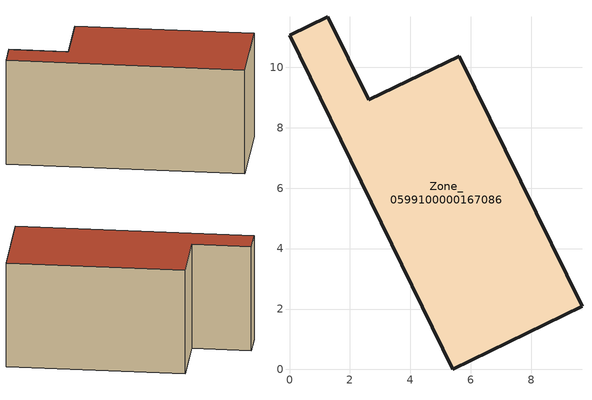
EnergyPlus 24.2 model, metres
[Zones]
Zone_0599100000167086
 floor ground (C_G): 5.4,0 0,11.06 1.27,11.68 2.63,8.92 5.61,10.37 9.68,2.09 z0
 wall outside (C_F): 2.63,8.92 1.27,11.68 0,11.06 5.4,0 9.68,2.09 5.61,10.37 2.63,8.92 z0:5.82
 roof outside (C_R): 9.68,2.09 5.61,10.37 2.63,8.92 1.27,11.68 0,11.06 5.4,0 z5.82
[BUILDING]
Pand.0599100000167086: North Axis=0; Terrain=City; Loads Convergence Tolerance Value=0.04; Temperature Convergence Tolerance Value=0.4; Solar Distribution=FullExterior; Maximum Number of Warmup Days=25; Minimum Number of Warmup Days=1
[Site:Location]
Rotterdam.The.Hague.AP_ZH_NLD Design_Conditions: Latitude=51.96; Longitude=4.45; Time Zone=1; Elevation=-4.5
[SITE:GROUNDTEMPERATURE:BUILDINGSURFACE]
18, 18, 18, 18, 18, 18, 18, 18, 18, 18, 18, 18
[MATERIAL] Thermal Absorptance=0.9; Solar Absorptance=0.7; Visible Absorptance=0.7
Name | Roughness | Thickness | Conductivity | Density | Specific Heat
G.TC.1946-1964 | MediumSmooth | 0.15 | 1 | 540 | 1210
F.TC.1946-1964 | Rough | 0.3 | 0.857143 | 1920 | 840
R.TC.1946-1964 | MediumRough | 0.2 | 0.235294 | 1500 | 1000
[CONSTRUCTION]
C_G: G.TC.1946-1964
C_F: F.TC.1946-1964
C_R: R.TC.1946-1964
[ZONE]
Zone_0599100000167086: Type=1; Multiplier=1; Ceiling Height=Autocalculate; Volume=Autocalculate; Floor Area=autocalculate; Part of Total Floor Area=Yes
[ZONEINFILTRATION:DESIGNFLOWRATE]
Infil_Zone_0599100000167086: Zone or ZoneList or Space or SpaceList=Zone_0599100000167086; Schedule=AlwaysOn; Design Flow Rate Calculation Method=Flow/Area; Flow Rate per Floor Area=0.003; Constant Term Coefficient=1; Temperature Term Coefficient=0; Velocity Term Coefficient=0; Velocity Squared Term Coefficient=0
[HVACTEMPLATE:ZONE:IDEALLOADSAIRSYSTEM]
Zone_0599100000167086: Maximum Heating Supply Air Temperature=50; Minimum Cooling Supply Air Temperature=13; Maximum Heating Supply Air Humidity Ratio=0.0156; Minimum Cooling Supply Air Humidity Ratio=0.0077; Heating Limit=NoLimit; Cooling Limit=NoLimit; Dehumidification Control Type=ConstantSensibleHeatRatio; Cooling Sensible Heat Ratio=0.7; Dehumidification Setpoint=60; Humidification Control Type=None; Humidification Setpoint=30; Outdoor Air Method=None; Outdoor Air Flow Rate per Person=0.00944; Outdoor Air Flow Rate per Zone Floor Area=0; Outdoor Air Flow Rate per Zone=0; Demand Controlled Ventilation Type=None; Outdoor Air Economizer Type=NoEconomizer; Heat Recovery Type=None; Sensible Heat Recovery Effectiveness=0.7; Latent Heat Recovery Effectiveness=0.65
[ZONECONTROL:THERMOSTAT]
ThermostatControl_Zone_0599100000167086: Zone or ZoneList=Zone_0599100000167086; Control Type Schedule=DualSetpointControlType; Control 1=Thermostat_Zone_0599100000167086; Temperature Difference Between Cutout And Setpoint=0
[THERMOSTATSETPOINT:DUALSETPOINT]
Thermostat_Zone_0599100000167086: Heating Setpoint Temperature Schedule=HeatingSetpoint_Zone_0599100000167086; Cooling Setpoint Temperature Schedule=CoolingSetpoint_Zone_0599100000167086
[SCHEDULE:COMPACT]
HeatingSetpoint_Zone_0599100000167086: Through: 12/31, For: AllDays, Until: 24:00, 21
CoolingSetpoint_Zone_0599100000167086: Through: 12/31, For: AllDays, Until: 24:00, 24
DualSetpointControlType: Through: 12/31, For: AllDays, Until: 24:00, 4
AlwaysOn: Through: 12/31, For: AllDays, Until: 24:00, 1
